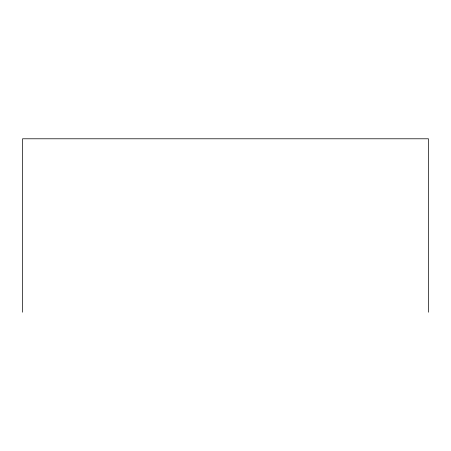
<?xml version="1.0" encoding="UTF-8"?>
<svg xmlns="http://www.w3.org/2000/svg" width="451" height="451" viewBox="0 0 451 451"><rect width="100%" height="100%" fill="white"/><g stroke="black" fill="none" stroke-linecap="round" stroke-linejoin="round"><path stroke-width="0.68" d="M428.45 312.216L428.45 138.784L22.55 138.784L22.55 312.216"/></g></svg>
